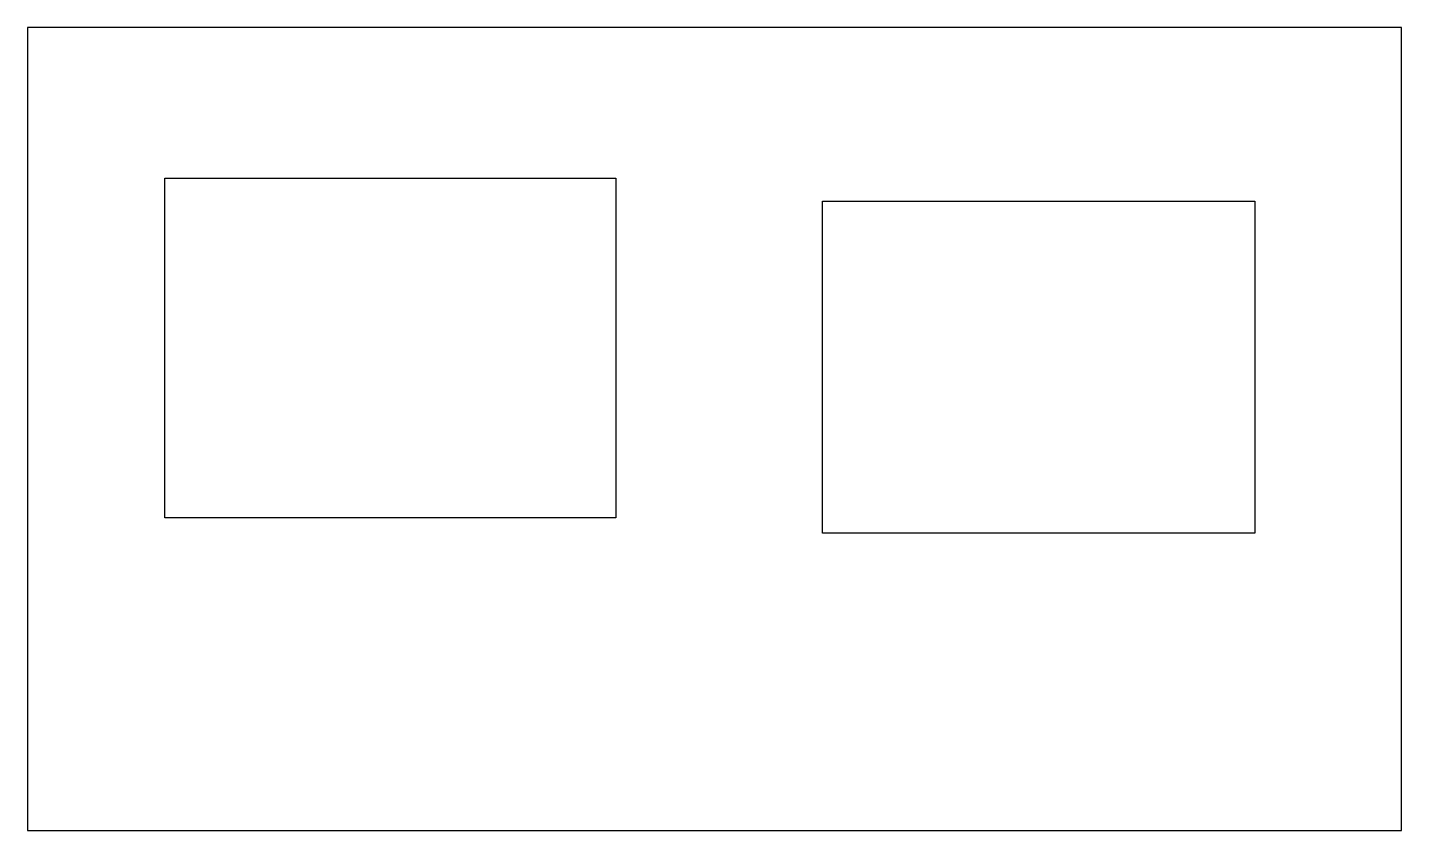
# Model space of a CAD drawing. Header units: millimetres. Extents: x -44.5 to 44.5, y -26 to 26.
import ezdxf

# ---------------------------------------------------------------- set-up
doc = ezdxf.new("R2010")
doc.units = ezdxf.units.MM

msp = doc.modelspace()

# ---------------------------------------------------------------- linework, layer by layer
at = {"color": 7, "linetype": 'Continuous', "lineweight": 25}
for p, q in [((44.5, 26), (-44.5, 26)), ((-44.5, 26), (-44.5, -26)), ((44.5, -26), (44.5, 26)), ((-35.6, 16.25), (-6.4, 16.25)), ((-35.6, -5.75), (-35.6, 16.25)), ((-6.4, 16.25), (-6.4, -5.75)), ((7, 14.75), (35, 14.75)), ((7, -6.75), (7, 14.75)), ((35, 14.75), (35, -6.75)), ((-6.4, -5.75), (-35.6, -5.75)), ((35, -6.75), (7, -6.75)), ((-44.5, -26), (44.5, -26))]:
    msp.add_line(p, q, dxfattribs=at)

doc.saveas('drawing.dxf')
